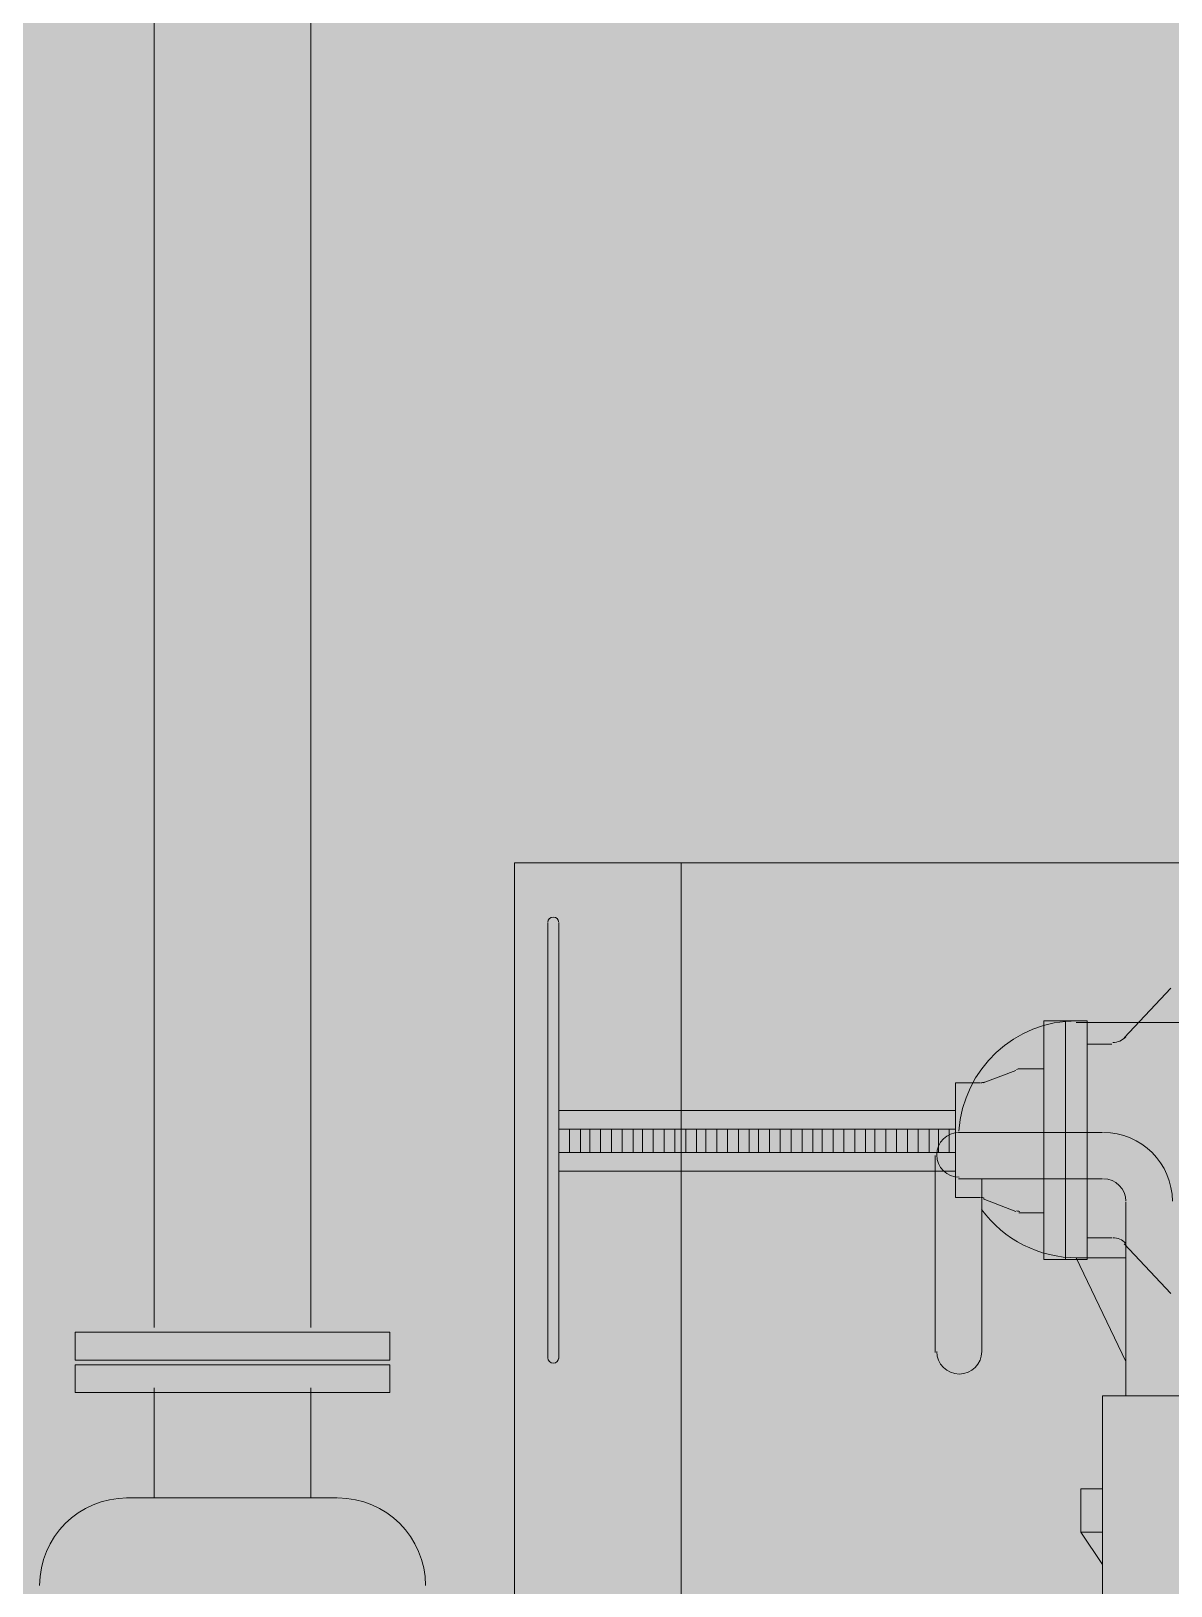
# Model space of a CAD drawing. Header units: millimetres. Extents: x 28 to 201, y 462 to 575.
# Drawn here: x 120.985 to 121.632, y 559.562 to 560.446 of the extents above; entities that cross this region are included whole.
import ezdxf

# ---------------------------------------------------------------- set-up
doc = ezdxf.new("R2010")
doc.units = ezdxf.units.MM
doc.layers.add('1- 3', color=3, linetype='Continuous')
doc.layers.add('8 hatch 2', color=104, linetype='Continuous')

# ---------------------------------------------------------------- blocks, each defined once
blk = doc.blocks.new('CTOBOM')
at = {"color": 0, "lineweight": 20}
for p, q in [((5.56493, -1.98281), (5.56493, -1.61844)), ((5.47428, -1.85783), (5.47428, -2.20723)), ((5.77704, -1.96784), (5.77704, -1.91504)), ((5.66703, -1.95464), (5.77704, -1.95464)), ((5.69871, -1.98281), (5.69871, -1.95464)), ((5.69871, -1.98281), (5.75768, -1.95464)), ((5.62742, -1.96784), (5.62742, -2.04969)), ((5.65382, -1.96784), (5.65382, -2.04969)), ((5.90025, -1.96784), (5.77704, -1.96784)), ((5.82985, -1.98017), (5.82985, -1.96784)), ((5.85449, -1.96784), (5.85449, -1.98017)), ((5.85449, -1.98017), (5.87297, -1.96784)), ((5.85449, -1.98017), (5.82985, -1.98017)), ((5.7524, -2.03649), (5.65382, -2.03649)), ((5.7524, -2.0629), (5.64062, -2.0629)), ((5.47428, -2.20723), (7.5575, -2.20723))]:
    blk.add_line(p, q, dxfattribs=at)
at = {"color": 0, "lineweight": 5}
for p, q in [((5.7568, -2.37269), (5.74095, -2.37269)), ((5.74095, -2.37269), (5.74095, -2.55136)), ((5.7568, -2.55136), (5.7568, -2.37269)), ((5.75944, -2.37269), (5.77528, -2.37269)), ((5.75944, -2.55136), (5.75944, -2.37269)), ((5.77528, -2.37269), (5.77528, -2.55136)), ((5.83513, -2.40262), (5.83513, -2.52231)), ((4.33366, -2.41758), (5.73831, -2.41758)), ((5.77264, -2.41758), (5.83513, -2.41758)), ((5.83513, -2.41758), (5.77264, -2.41758)), ((5.83513, -2.51175), (5.83513, -2.4123)), ((4.33366, -2.50647), (5.73831, -2.50647)), ((5.77264, -2.50647), (5.83513, -2.50647)), ((5.83513, -2.50647), (5.77264, -2.50647)), ((5.74095, -2.55136), (5.7568, -2.55136)), ((5.77528, -2.55136), (5.75944, -2.55136))]:
    blk.add_line(p, q, dxfattribs=at)
at = {"color": 0, "lineweight": 20}
for points in [[(5.47428, -1.65062), (5.47428, -2.3019), (7.5575, -2.3019), (7.5575, -1.30122), (5.47428, -1.30122), (5.47428, -1.65062)], [(5.54557, -1.92912), (5.57373, -1.95552)], [(5.71895, -1.92912), (5.69079, -1.95552)], [(5.57725, -1.97665), (5.57725, -1.96256)], [(5.68727, -1.97665), (5.68727, -1.96256)], [(5.56405, -1.98897), (5.69959, -1.98897), (5.69959, -1.97665), (5.56405, -1.97665), (5.56405, -1.98897), (5.56405, -2.00129), (5.69959, -2.00129), (5.69959, -1.98897), (5.56405, -1.98897)], [(5.67319, -2.00129), (5.59134, -2.00129)], [(5.59134, -2.01537), (5.59134, -2.00129)], [(5.67319, -2.01537), (5.67319, -2.00129)], [(5.59222, -2.01713), (5.59926, -2.03561)], [(5.67231, -2.01713), (5.66527, -2.03561)], [(5.59926, -2.05145), (5.59926, -2.03737)], [(5.66439, -2.05145), (5.66439, -2.03737)], [(5.66439, -2.05145), (5.59926, -2.05145)], [(5.6151, -2.05145), (5.6151, -2.27676), (5.64942, -2.27676), (5.64942, -2.05145), (5.6151, -2.05145)], [(5.62566, -2.27676), (5.62566, -2.05145)], [(5.62566, -2.05497), (5.63886, -2.05497)], [(5.63886, -2.27676), (5.63886, -2.05145)], [(5.62566, -2.06114), (5.63886, -2.06114)], [(5.62566, -2.06642), (5.63886, -2.06642)], [(5.62566, -2.07258), (5.63886, -2.07258)], [(5.62566, -2.07874), (5.63886, -2.07874)], [(5.62566, -2.0849), (5.63886, -2.0849)], [(5.62566, -2.09106), (5.63886, -2.09106)], [(5.62566, -2.09722), (5.63886, -2.09722)], [(5.62566, -2.1025), (5.63886, -2.1025)], [(5.62566, -2.10866), (5.63886, -2.10866)], [(5.62566, -2.11482), (5.63886, -2.11482)], [(5.62566, -2.12098), (5.63886, -2.12098)], [(5.62566, -2.12714), (5.63886, -2.12714)], [(5.62566, -2.13242), (5.63886, -2.13242)], [(5.62566, -2.13859), (5.63886, -2.13859)], [(5.62566, -2.14475), (5.63886, -2.14475)], [(5.62566, -2.15091), (5.63886, -2.15091)], [(5.62566, -2.15707), (5.63886, -2.15707)], [(5.62566, -2.16323), (5.63886, -2.16323)], [(5.62566, -2.16851), (5.63886, -2.16851)], [(5.62566, -2.17467), (5.63886, -2.17467)], [(5.62566, -2.18083), (5.63886, -2.18083)], [(5.62566, -2.18699), (5.63886, -2.18699)], [(5.62566, -2.19315), (5.63886, -2.19315)], [(5.62566, -2.19843), (5.63886, -2.19843)], [(5.62566, -2.20459), (5.63886, -2.20459)], [(5.62566, -2.21075), (5.63886, -2.21075)], [(5.62566, -2.21692), (5.63886, -2.21692)], [(5.62566, -2.22308), (5.63886, -2.22308)], [(5.62566, -2.22924), (5.63886, -2.22924)], [(5.62566, -2.23452), (5.63886, -2.23452)], [(5.62566, -2.24068), (5.63886, -2.24068)], [(5.62566, -2.24684), (5.63886, -2.24684)], [(5.62566, -2.253), (5.63886, -2.253)], [(5.62566, -2.25916), (5.63886, -2.25916)], [(5.62566, -2.26444), (5.63886, -2.26444)], [(5.50861, -2.27676), (5.75592, -2.27676)], [(5.62566, -2.2706), (5.63886, -2.2706)], [(5.75592, -2.28292), (5.50861, -2.28292)]]:
    blk.add_lwpolyline(points, dxfattribs=at)
for points in [[(5.66659, -1.92824), (5.64496, -1.92824), (5.62742, -1.94577), (5.62742, -1.9674)], [(5.57637, -1.96212), (5.57637, -1.95932), (5.57521, -1.95664), (5.57316, -1.95473)], [(5.66659, -1.95464), (5.65954, -1.95464), (5.65382, -1.96036), (5.65382, -1.9674)], [(5.69048, -1.95473), (5.68843, -1.95664), (5.68727, -1.95932), (5.68727, -1.96212)], [(5.56405, -1.98237), (5.56405, -2.01772), (5.5914, -2.04705), (5.62667, -2.04953)], [(5.6712, -2.03666), (5.68849, -2.02397), (5.69871, -2.00381), (5.69871, -1.98237)], [(5.59134, -2.01493), (5.59134, -2.01554), (5.59145, -2.01615), (5.59168, -2.01672)], [(5.67196, -2.01672), (5.67219, -2.01615), (5.67231, -2.01554), (5.67231, -2.01493)], [(5.59926, -2.03693), (5.59926, -2.03632), (5.59914, -2.03571), (5.59891, -2.03514)], [(5.66473, -2.03514), (5.6645, -2.03571), (5.66439, -2.03632), (5.66439, -2.03693)]]:
    blk.add_open_spline(points, degree=3, dxfattribs=at)
for points in [[(5.75196, -2.06202), (5.759, -2.06202), (5.76472, -2.0563), (5.76472, -2.04925), (5.76472, -2.04221), (5.759, -2.03649), (5.75196, -2.03649)], [(5.62742, -2.04925), (5.62742, -2.0563), (5.63313, -2.06202), (5.64018, -2.06202), (5.64723, -2.06202), (5.65294, -2.0563), (5.65294, -2.04925)], [(5.50817, -2.27676), (5.50646, -2.27676), (5.50509, -2.27814), (5.50509, -2.27984), (5.50509, -2.28154), (5.50646, -2.28292), (5.50817, -2.28292)], [(5.75548, -2.28292), (5.75718, -2.28292), (5.75856, -2.28154), (5.75856, -2.27984), (5.75856, -2.27814), (5.75718, -2.27676), (5.75548, -2.27676)]]:
    blk.add_open_spline(points, degree=3, knots=[0, 0, 0, 0, 1, 1, 1, 2, 2, 2, 2], dxfattribs=at)
at = {"color": 0, "lineweight": 5}
for points in [[(5.88485, -2.35245), (5.85739, -2.35245), (5.83513, -2.37472), (5.83513, -2.40218)], [(5.83513, -2.52187), (5.83513, -2.54934), (5.85739, -2.5716), (5.88485, -2.5716)]]:
    blk.add_open_spline(points, degree=3, dxfattribs=at)
blk = doc.blocks.new('*E60')
at = {"layer": '8 hatch 2', "ltscale": 2, "transparency": 33554483}
h = blk.add_hatch(color=6, dxfattribs=at)
h.dxf.hatch_style = 1
h.paths.add_polyline_path([(79.84048, 79.60505), (60.14999, 79.60505), (60.14999, 62.26086), (84.49943, 62.26086)])

msp = doc.modelspace()

# ---------------------------------------------------------------- block references
at = {"color": 1}
msp.add_blockref('*E60', (43.72087, 485.84233), dxfattribs=at)
at = {"layer": '1- 3', "rotation": 270}
msp.add_blockref('CTOBOM', (123.56135, 565.44738), dxfattribs=at)

doc.saveas('drawing.dxf')
